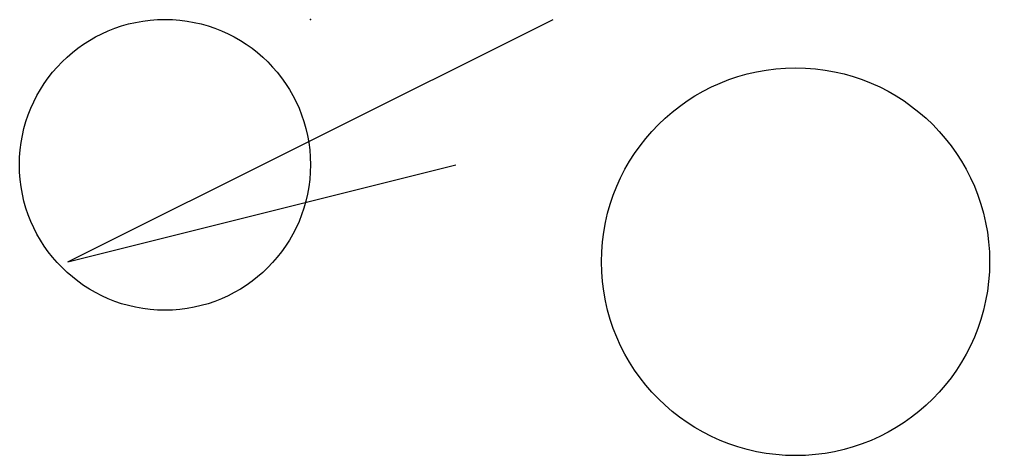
# Model space of a CAD drawing. Extents: x -1 to 19, y -4 to 5.
import ezdxf

# ---------------------------------------------------------------- set-up
doc = ezdxf.new("R2010")
doc.units = 0

msp = doc.modelspace()

# ---------------------------------------------------------------- linework, layer by layer
for p, q in [((0, 0), (10, 5)), ((0, 0, 10), (8, 2, 10))]:
    msp.add_line(p, q)
for centre, radius in [((2, 2), 3), ((15, 0, 3), 4)]:
    msp.add_circle(centre, radius)
msp.add_point((5, 5, 5))

doc.saveas('drawing.dxf')
